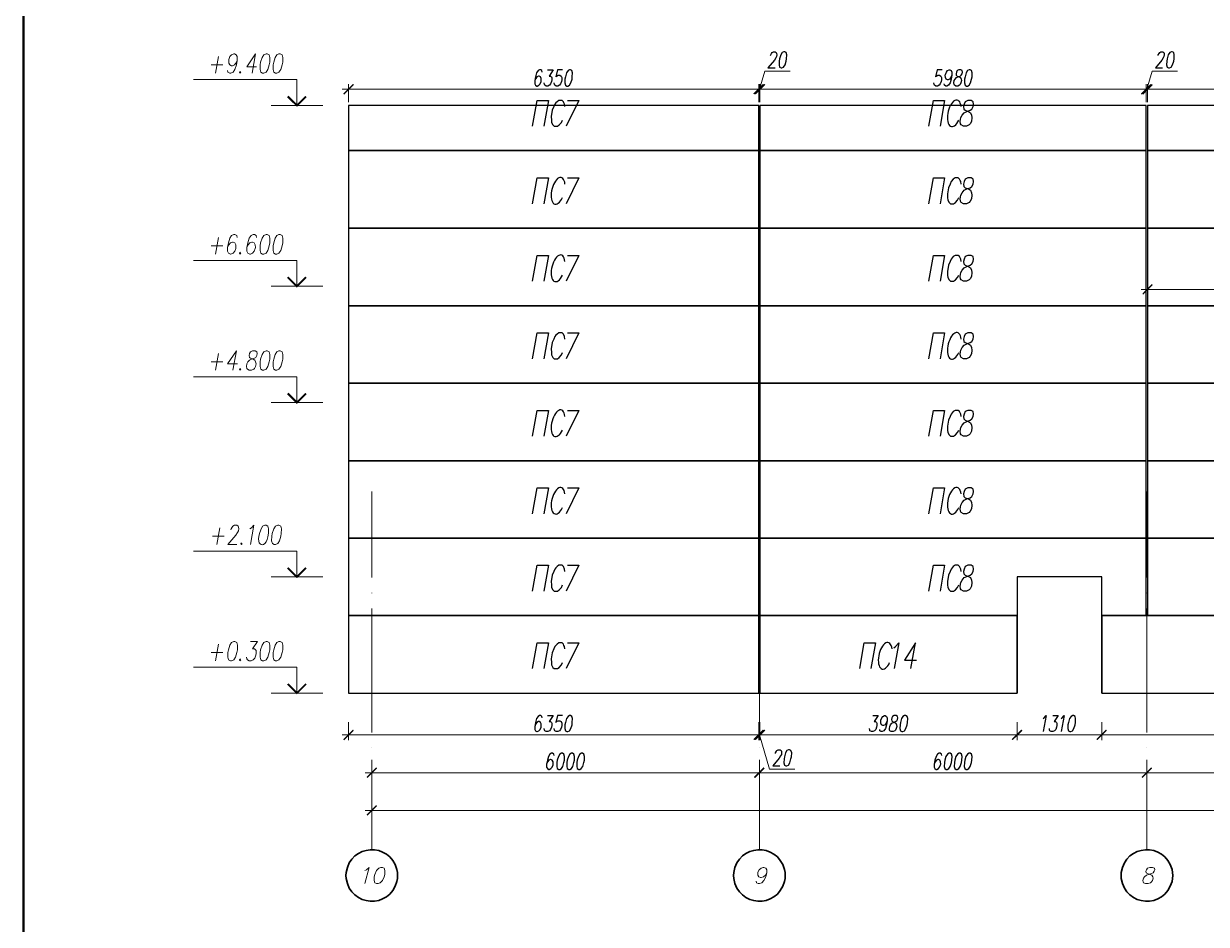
# Model space of a CAD drawing. Header units: millimetres. Extents: x 148937 to 2048786, y 870 to 351006.
# Drawn here: x 505009 to 523319, y 280891 to 294839 of the extents above; entities that cross this region are included whole.
import ezdxf

# ---------------------------------------------------------------- set-up
doc = ezdxf.new("R2010")
doc.units = ezdxf.units.MM
doc.layers.add('PDF _Геометрия', color=7, linetype='Continuous')
doc.layers.add('PDF _Сплошная заливка', color=7, linetype='Continuous', true_color=0x007eff)

msp = doc.modelspace()

# ---------------------------------------------------------------- linework, layer by layer
at = {"layer": 'PDF _Геометрия', "lineweight": 50}
msp.add_lwpolyline([(505009.00663, 272180.38449), (505009.00663, 313179.30952), (561906.96703, 313179.30952), (561906.96703, 272180.38449)], close=True, dxfattribs=at)
at = {"layer": 'PDF _Геометрия', "color": 30, "lineweight": 15, "true_color": 0xff7e00}
for points in [[(508025.11798, 294328.61135), (507977.85697, 294070.82402)], [(508315.12785, 294270.60937), (508295.7938, 294227.64482), (508272.1633, 294199.71786), (508239.93988, 294184.68027), (508229.19874, 294184.68027), (508201.27178, 294199.71786), (508186.23419, 294227.64482), (508184.08596, 294270.60937), (508186.23419, 294285.64697), (508203.42001, 294328.61152), (508229.19874, 294356.53848), (508261.42216, 294371.57608), (508272.1633, 294371.57608), (508300.09026, 294356.53848), (508315.12785, 294328.61152), (508315.12785, 294270.60937), (508302.23849, 294199.71786), (508278.60798, 294128.82635), (508250.68102, 294085.86179), (508218.4576, 294070.8242), (508199.12356, 294070.8242), (508171.19659, 294085.86179), (508166.90014, 294113.78875)], [(508549.28397, 294070.82227), (508600.84144, 294371.57415), (508465.50309, 294171.78898), (508615.87903, 294171.78898)], [(507911.25999, 294199.71637), (508091.71112, 294199.71637)], [(508364.53726, 294098.74941), (508351.6479, 294085.86004), (508358.09258, 294070.82245), (508370.98195, 294085.86004)], [(509238.86315, 293570.28504), (509238.86315, 293972.00362), (507638.43346, 293972.00362)], [(509638.43472, 293570.28504), (508839.29401, 293570.28504)], [(508025.11798, 291529.46872), (507977.85697, 291271.68139)], [(508315.12785, 291529.46872), (508308.68317, 291557.39568), (508280.75621, 291572.43327), (508261.42216, 291572.43327), (508229.19874, 291557.39568), (508201.27178, 291514.43112), (508179.78951, 291443.53961), (508166.90014, 291370.49987), (508166.90014, 291314.64594), (508181.93773, 291286.71898), (508209.86469, 291271.68139), (508218.4576, 291271.68139), (508250.68102, 291286.71898), (508276.45975, 291314.64594), (508293.64557, 291357.6105), (508295.7938, 291370.49987), (508293.64557, 291413.46442), (508278.60798, 291443.53961), (508250.68102, 291456.42897), (508242.08811, 291456.42897), (508209.86469, 291443.53961), (508184.08596, 291413.46442), (508166.90014, 291370.49987)], [(508613.73028, 291529.46872), (508609.43382, 291557.39568), (508581.50686, 291572.43327), (508562.17281, 291572.43327), (508529.9494, 291557.39568), (508502.02244, 291514.43112), (508478.39193, 291443.53961), (508465.50257, 291370.49987), (508465.50257, 291314.64594), (508480.54016, 291286.71898), (508508.46712, 291271.68139), (508519.20826, 291271.68139), (508551.43168, 291286.71898), (508577.21041, 291314.64594), (508594.39623, 291357.6105), (508596.54446, 291370.49987), (508594.39623, 291413.46442), (508579.35864, 291443.53961), (508551.43168, 291456.42897), (508540.69054, 291456.42897), (508508.46712, 291443.53961), (508484.83662, 291413.46442), (508465.50257, 291370.49987)], [(507911.25999, 291400.57593), (508091.71112, 291400.57593)], [(509238.86315, 290771.14678), (509238.86315, 291170.71714), (507638.43346, 291170.71714)], [(508364.53726, 291299.60896), (508351.6479, 291286.7196), (508358.09258, 291271.682), (508370.98195, 291286.7196)], [(509638.43472, 290771.14678), (508839.29401, 290771.14678)], [(508025.11798, 289729.25503), (507977.85697, 289471.4677)], [(508248.53332, 289471.46814), (508302.23901, 289772.22002), (508166.90066, 289572.43484), (508317.2766, 289572.43484)], [(507911.25999, 289600.36224), (508091.71112, 289600.36224)], [(508364.53726, 289499.39528), (508351.6479, 289486.50591), (508358.09258, 289471.46832), (508370.98195, 289486.50591)], [(509238.86315, 288970.93091), (509238.86315, 289370.50126), (507638.43346, 289370.50126)], [(509638.43472, 288970.93091), (508839.29401, 288970.93091)], [(508044.44906, 287028.93341), (507999.33628, 286771.14608)], [(508218.45498, 287001.0054), (508222.75144, 287013.89476), (508237.78903, 287043.96995), (508248.53017, 287056.85932), (508272.16067, 287071.89691), (508310.82877, 287071.89691), (508330.16282, 287056.85932), (508336.60751, 287043.96995), (508340.90396, 287013.89476), (508336.60751, 286985.9678), (508321.56991, 286958.04084), (508293.64295, 286915.07629), (508169.04574, 286771.14503), (508308.68055, 286771.14503)], [(508512.7655, 287013.89533), (508534.24778, 287028.93293), (508570.76765, 287071.89748), (508519.21018, 286771.1456)], [(508800.62522, 287013.89516), (508789.88408, 287056.85971), (508761.95712, 287071.89731), (508742.62307, 287071.89731), (508708.25142, 287056.85971)], [(507930.59544, 286900.03843), (508111.04657, 286900.03843)], [(508383.87271, 286801.2207), (508370.98335, 286786.18311), (508379.57626, 286771.14551), (508392.46562, 286786.18311)], [(509238.86315, 286270.60929), (509238.86315, 286672.32787), (507638.43346, 286672.32787)], [(509638.43472, 286270.60929), (508839.29401, 286270.60929)], [(508521.35806, 285271.68253), (508630.91767, 285271.68253), (508551.43325, 285157.82646), (508581.50844, 285157.82646), (508598.69426, 285142.78886), (508607.28717, 285129.8995), (508609.4354, 285086.93494), (508602.99071, 285056.85976), (508585.80489, 285013.8952), (508562.17439, 284985.96824), (508529.95097, 284970.93065), (508499.87578, 284970.93065), (508471.94882, 284985.96824), (508463.35591, 285001.00584), (508459.05946, 285028.9328)], [(507911.25999, 285099.82475), (508091.71112, 285099.82475)], [(508025.11798, 285228.71754), (507977.85697, 284970.93021)], [(508364.53726, 285001.00592), (508351.6479, 284985.96833), (508358.09258, 284970.93073), (508370.98195, 284985.96833)], [(509238.86315, 284472.54156), (509238.86315, 284872.11191), (507638.43346, 284872.11191)], [(509638.43472, 284472.54156), (508839.29401, 284472.54156)]]:
    msp.add_lwpolyline(points, dxfattribs=at)
for points in [[(508761.95852, 294371.57415), (508729.7351, 294356.53656), (508701.80814, 294313.57201), (508678.17764, 294242.68049), (508671.73295, 294199.71594), (508669.58472, 294128.82442), (508682.47409, 294085.85987), (508708.25282, 294070.82227), (508729.7351, 294070.82227), (508761.95852, 294085.85987), (508789.88548, 294128.82442), (508811.36775, 294199.71594), (508819.96066, 294242.68049), (508822.10889, 294313.57201), (508809.21953, 294356.53656), (508781.29257, 294371.57415)], [(508961.74212, 294371.57415), (508929.5187, 294356.53656), (508901.59174, 294313.57201), (508880.10947, 294242.68049), (508871.51656, 294199.71594), (508869.36833, 294128.82442), (508882.25769, 294085.85987), (508908.03643, 294070.82227), (508929.5187, 294070.82227), (508961.74212, 294085.85987), (508989.66908, 294128.82442), (509011.15136, 294199.71594), (509019.74427, 294242.68049), (509021.8925, 294313.57201), (509009.00313, 294356.53656), (508981.07617, 294371.57415)], [(508761.95852, 291572.43371), (508729.7351, 291557.39611), (508701.80814, 291514.43156), (508678.17764, 291443.54004), (508671.73295, 291400.57549), (508669.58472, 291327.53575), (508682.47409, 291286.71942), (508708.25282, 291271.68183), (508729.7351, 291271.68183), (508761.95852, 291286.71942), (508789.88548, 291327.53575), (508811.36775, 291400.57549), (508819.96066, 291443.54004), (508822.10889, 291514.43156), (508809.21953, 291557.39611), (508781.29257, 291572.43371)], [(508961.74212, 291572.43371), (508929.5187, 291557.39611), (508901.59174, 291514.43156), (508880.10947, 291443.54004), (508871.51656, 291400.57549), (508869.36833, 291327.53575), (508882.25769, 291286.71942), (508908.03643, 291271.68183), (508929.5187, 291271.68183), (508961.74212, 291286.71942), (508989.66908, 291327.53575), (509011.15136, 291400.57549), (509019.74427, 291443.54004), (509021.8925, 291514.43156), (509009.00313, 291557.39611), (508981.07617, 291572.43371)], [(508551.43203, 289772.22002), (508519.20861, 289757.18243), (508504.17102, 289729.25547), (508499.87456, 289699.18028), (508504.17102, 289671.25332), (508521.35684, 289656.21572), (508560.02494, 289643.32636), (508585.80367, 289628.28876), (508600.84126, 289600.3618), (508607.28595, 289572.43484), (508598.69304, 289529.47029), (508583.65544, 289499.3951), (508570.76608, 289486.50573), (508538.54266, 289471.46814), (508499.87456, 289471.46814), (508471.9476, 289486.50573), (508463.35469, 289499.3951), (508459.05823, 289529.47029), (508465.50292, 289572.43484), (508480.54051, 289600.3618), (508506.31924, 289628.28876), (508538.54266, 289643.32636), (508581.50721, 289656.21572), (508605.13772, 289671.25332), (508620.17531, 289699.18028), (508624.47177, 289729.25547), (508620.17531, 289757.18243), (508592.24835, 289772.22002)], [(508761.95852, 289772.22002), (508729.7351, 289757.18243), (508701.80814, 289714.21787), (508678.17764, 289643.32636), (508671.73295, 289600.3618), (508669.58472, 289529.47029), (508682.47409, 289486.50573), (508708.25282, 289471.46814), (508729.7351, 289471.46814), (508761.95852, 289486.50573), (508789.88548, 289529.47029), (508811.36775, 289600.3618), (508819.96066, 289643.32636), (508822.10889, 289714.21787), (508809.21953, 289757.18243), (508781.29257, 289772.22002)], [(508961.74212, 289772.22002), (508929.5187, 289757.18243), (508901.59174, 289714.21787), (508880.10947, 289643.32636), (508871.51656, 289600.3618), (508869.36833, 289529.47029), (508882.25769, 289486.50573), (508908.03643, 289471.46814), (508929.5187, 289471.46814), (508961.74212, 289486.50573), (508989.66908, 289529.47029), (509011.15136, 289600.3618), (509019.74427, 289643.32636), (509021.8925, 289714.21787), (509009.00313, 289757.18243), (508981.07617, 289772.22002)], [(508942.41104, 287071.89731), (508910.18763, 287056.85971), (508882.26067, 287013.89516), (508858.63016, 286943.00364), (508852.18548, 286900.03909), (508847.88902, 286829.14757), (508860.77839, 286786.18302), (508888.70535, 286771.14543), (508908.0394, 286771.14543), (508942.41104, 286786.18302), (508968.18978, 286829.14757), (508991.82028, 286900.03909), (508998.26496, 286943.00364), (509002.56142, 287013.89516), (508989.67205, 287056.85971), (508961.74509, 287071.89731)], [(508261.42216, 285271.68253), (508229.19874, 285256.64493), (508201.27178, 285213.68038), (508179.78951, 285142.78886), (508171.19659, 285099.82431), (508169.04837, 285028.9328), (508181.93773, 284985.96824), (508209.86469, 284970.93065), (508229.19874, 284970.93065), (508261.42216, 284985.96824), (508289.34912, 285028.9328), (508310.8314, 285099.82431), (508319.42431, 285142.78886), (508321.57253, 285213.68038), (508308.68317, 285256.64493), (508280.75621, 285271.68253)], [(508761.95852, 285271.68253), (508729.7351, 285256.64493), (508701.80814, 285213.68038), (508678.17764, 285142.78886), (508671.73295, 285099.82431), (508669.58472, 285028.9328), (508682.47409, 284985.96824), (508708.25282, 284970.93065), (508729.7351, 284970.93065), (508761.95852, 284985.96824), (508789.88548, 285028.9328), (508811.36775, 285099.82431), (508819.96066, 285142.78886), (508822.10889, 285213.68038), (508809.21953, 285256.64493), (508781.29257, 285271.68253)], [(508961.74212, 285271.68253), (508929.5187, 285256.64493), (508901.59174, 285213.68038), (508880.10947, 285142.78886), (508871.51656, 285099.82431), (508869.36833, 285028.9328), (508882.25769, 284985.96824), (508908.03643, 284970.93065), (508929.5187, 284970.93065), (508961.74212, 284985.96824), (508989.66908, 285028.9328), (509011.15136, 285099.82431), (509019.74427, 285142.78886), (509021.8925, 285213.68038), (509009.00313, 285256.64493), (508981.07617, 285271.68253)]]:
    msp.add_lwpolyline(points, close=True, dxfattribs=at)
at = {"layer": 'PDF _Геометрия', "lineweight": 25}
for points in [[(516572.9157, 294343.64833), (516575.06393, 294354.38947), (516587.9533, 294378.01997), (516596.54621, 294390.90934), (516615.88026, 294401.65048), (516645.95544, 294401.65048), (516658.84481, 294390.90934), (516665.28949, 294378.01997), (516669.58595, 294354.38947), (516665.28949, 294330.75896), (516652.40013, 294307.12846), (516630.91785, 294272.75682), (516532.09937, 294152.45606), (516641.65899, 294152.45606)], [(522572.91413, 294343.64833), (522575.06236, 294354.38947), (522587.95172, 294378.01997), (522596.54463, 294390.90934), (522613.73045, 294401.65048), (522645.95387, 294401.65048), (522658.84324, 294390.90934), (522665.28792, 294378.01997), (522667.43615, 294354.38947), (522663.13969, 294330.75896), (522652.39855, 294307.12846), (522630.91628, 294272.75682), (522532.0978, 294152.45606), (522639.50919, 294152.45606)], [(513036.93254, 294088.00871), (513032.63608, 294111.63921), (513013.30203, 294122.38035), (512996.11621, 294122.38035), (512972.48571, 294111.63921), (512948.8552, 294075.11934), (512931.66938, 294014.96897), (512920.92824, 293956.96682), (512920.92824, 293907.55758), (512931.66938, 293883.92708), (512953.15166, 293873.18594), (512959.59634, 293873.18594), (512985.37507, 293883.92708), (513004.70912, 293907.55758), (513019.74672, 293944.07745), (513021.89494, 293956.96682), (513019.74672, 293991.33846), (513009.00558, 294014.96897), (512987.5233, 294027.85833), (512981.07862, 294027.85833), (512955.29988, 294014.96897), (512935.96584, 293991.33846), (512920.92824, 293956.96682)], [(513120.71219, 294122.38114), (513206.6413, 294122.38114), (513142.19447, 294027.85912), (513165.82498, 294027.85912), (513178.71434, 294014.96975), (513185.15903, 294004.22861), (513185.15903, 293967.70874), (513183.0108, 293944.07824), (513167.9732, 293907.55837), (513148.63915, 293883.92786), (513122.86042, 293873.18672), (513099.22992, 293873.18672), (513077.74764, 293883.92786), (513073.45118, 293896.81723), (513069.15473, 293920.44773)], [(513352.72009, 294122.38114), (513275.38389, 294122.38114), (513249.60516, 294014.96975), (513258.19807, 294027.85912), (513283.9768, 294038.60026), (513307.60731, 294038.60026), (513329.08958, 294027.85912), (513339.83072, 294004.22861), (513341.97895, 293967.70874), (513337.68249, 293944.07824), (513322.6449, 293907.55837), (513303.31085, 293883.92786), (513277.53212, 293873.18672), (513253.90161, 293873.18672), (513232.41934, 293883.92786), (513228.12288, 293896.81723), (513223.82643, 293920.44773)], [(519230.27233, 294122.38114), (519152.93613, 294122.38114), (519127.1574, 294014.96975), (519135.75031, 294027.85912), (519161.52905, 294038.60026), (519185.15955, 294038.60026), (519206.64183, 294027.85912), (519217.38297, 294004.22861), (519219.53119, 293967.70874), (519215.23474, 293944.07824), (519200.19714, 293907.55837), (519180.86309, 293883.92786), (519155.08436, 293873.18672), (519131.45386, 293873.18672), (519112.11981, 293883.92786), (519105.67513, 293896.81723), (519101.37867, 293920.44773)], [(519378.50057, 294038.5993), (519363.46297, 294004.22765), (519344.12893, 293980.59715), (519320.49842, 293967.70778), (519311.90551, 293967.70778), (519290.42323, 293980.59715), (519279.68209, 294004.22765), (519277.53387, 294038.5993), (519279.68209, 294051.48866), (519294.71969, 294088.00853), (519314.05374, 294111.63904), (519339.83247, 294122.38018), (519346.27715, 294122.38018), (519367.75943, 294111.63904), (519378.50057, 294088.00853), (519378.50057, 294038.5993), (519367.75943, 293980.59715), (519350.57361, 293920.44677), (519326.9431, 293883.9269), (519303.3126, 293873.18576), (519288.27501, 293873.18576), (519266.79273, 293883.9269), (519262.49627, 293907.55741)], [(512888.7043, 293250.20121), (512959.59582, 293649.77157), (513133.60226, 293649.77157), (513062.71075, 293250.20121)], [(513389.24066, 293555.24806), (513382.79598, 293593.91616), (513374.20306, 293611.10198), (513365.61015, 293630.43603), (513344.12788, 293649.77008), (513294.71864, 293649.77008), (513266.79168, 293630.43603), (513249.60586, 293611.10198), (513234.56826, 293593.91616), (513215.23421, 293555.24806), (513193.75194, 293497.24591), (513176.56612, 293402.72389), (513178.71434, 293344.72174), (513183.0108, 293308.20187), (513202.34485, 293269.53377), (513223.82712, 293250.19973), (513273.23636, 293250.19973), (513301.16332, 293269.53377), (513333.38674, 293308.20187), (513350.57256, 293344.72174)], [(513430.05751, 293649.7706), (513604.06395, 293649.7706), (513408.57523, 293250.20025)], [(519024.04212, 293250.20121), (519094.93364, 293649.77157), (519266.79185, 293649.77157), (519198.04857, 293250.20121)], [(512888.7043, 292049.34052), (512959.59582, 292451.0591), (513133.60226, 292451.0591), (513062.71075, 292049.34052)], [(513430.05751, 292451.06024), (513604.06395, 292451.06024), (513408.57523, 292049.34166)], [(519024.04212, 292049.34052), (519094.93364, 292451.0591), (519266.79185, 292451.0591), (519198.04857, 292049.34052)], [(519522.43252, 292354.38956), (519518.13607, 292393.05765), (519507.39493, 292412.3917), (519498.80202, 292431.72575), (519477.31974, 292451.0598), (519427.91051, 292451.0598), (519399.98355, 292431.72575), (519369.90836, 292393.05765), (519350.57431, 292354.38956), (519326.9438, 292298.53564), (519309.75798, 292201.86539), (519311.90621, 292146.01147), (519318.35089, 292107.34337), (519335.53671, 292068.67527), (519357.01899, 292049.34122), (519406.42823, 292049.34122), (519436.50342, 292068.67527), (519466.5786, 292107.34337), (519485.91265, 292146.01147)], [(512888.7043, 290850.63016), (512959.59582, 291250.20051), (513133.60226, 291250.20051), (513062.71075, 290850.63016)], [(513430.05751, 291250.19955), (513604.06395, 291250.19955), (513408.57523, 290850.6292)], [(519024.04212, 290850.63016), (519094.93364, 291250.20051), (519266.79185, 291250.20051), (519198.04857, 290850.63016)], [(519522.43252, 291155.67919), (519518.13607, 291192.19906), (519507.39493, 291211.53311), (519498.80202, 291230.86716), (519477.31974, 291250.20121), (519427.91051, 291250.20121), (519399.98355, 291230.86716), (519369.90836, 291192.19906), (519350.57431, 291155.67919), (519326.9438, 291097.67704), (519309.75798, 291003.15502), (519311.90621, 290945.15288), (519318.35089, 290906.48478), (519335.53671, 290869.96491), (519357.01899, 290850.63086), (519406.42823, 290850.63086), (519436.50342, 290869.96491), (519466.5786, 290906.48478), (519485.91265, 290945.15288)], [(512888.7043, 289649.77056), (512959.59582, 290049.34091), (513133.60226, 290049.34091), (513062.71075, 289649.77056)], [(513389.24066, 289954.8185), (513382.79598, 289993.4866), (513365.61015, 290032.1547), (513344.12788, 290049.34052), (513294.71864, 290049.34052), (513266.79168, 290032.1547), (513249.60586, 290012.82065), (513234.56826, 289993.4866), (513215.23421, 289954.8185), (513193.75194, 289898.96458), (513176.56612, 289802.29433), (513178.71434, 289746.44041), (513183.0108, 289707.77232), (513202.34485, 289669.10422), (513223.82712, 289649.77017), (513273.23636, 289649.77017), (513301.16332, 289669.10422), (513333.38674, 289707.77232), (513350.57256, 289746.44041)], [(513430.05751, 290049.34105), (513604.06395, 290049.34105), (513408.57523, 289649.77069)], [(519024.04212, 289649.77056), (519094.93364, 290049.34091), (519266.79185, 290049.34091), (519198.04857, 289649.77056)], [(512888.7043, 288451.0591), (512959.59582, 288850.62946), (513133.60226, 288850.62946), (513062.71075, 288451.0591)], [(513430.05751, 288850.63068), (513604.06395, 288850.63068), (513408.57523, 288451.06033)], [(519024.04212, 288451.0591), (519094.93364, 288850.62946), (519266.79185, 288850.62946), (519198.04857, 288451.0591)], [(519522.43252, 288756.10814), (519518.13607, 288792.62801), (519507.39493, 288811.96206), (519498.80202, 288831.29611), (519477.31974, 288850.63016), (519427.91051, 288850.63016), (519399.98355, 288831.29611), (519369.90836, 288792.62801), (519350.57431, 288756.10814), (519326.9438, 288698.10599), (519309.75798, 288603.58397), (519311.90621, 288545.58182), (519318.35089, 288506.91372), (519335.53671, 288470.39385), (519357.01899, 288451.0598), (519406.42823, 288451.0598), (519436.50342, 288470.39385), (519466.5786, 288506.91372), (519485.91265, 288545.58182)], [(512888.7043, 287250.2006), (512959.59582, 287649.77095), (513133.60226, 287649.77095), (513062.71075, 287250.2006)], [(513430.05751, 287649.76999), (513604.06395, 287649.76999), (513408.57523, 287250.19964)], [(519024.04212, 287250.2006), (519094.93364, 287649.77095), (519266.79185, 287649.77095), (519198.04857, 287250.2006)], [(512888.7043, 286051.48914), (512959.59582, 286451.0595), (513133.60226, 286451.0595), (513062.71075, 286051.48914)], [(513389.24066, 286354.38894), (513382.79598, 286393.05704), (513365.61015, 286431.72514), (513344.12788, 286451.05919), (513294.71864, 286451.05919), (513266.79168, 286431.72514), (513249.60586, 286412.39109), (513234.56826, 286393.05704), (513215.23421, 286354.38894), (513193.75194, 286298.53502), (513176.56612, 286201.86478), (513178.71434, 286146.01086), (513183.0108, 286107.34276), (513202.34485, 286068.67466), (513223.82712, 286051.48884), (513273.23636, 286051.48884), (513301.16332, 286068.67466), (513333.38674, 286107.34276), (513350.57256, 286146.01086)], [(513430.05751, 286451.05963), (513604.06395, 286451.05963), (513408.57523, 286051.48927)], [(519024.04212, 286051.48914), (519094.93364, 286451.0595), (519266.79185, 286451.0595), (519198.04857, 286051.48914)], [(519522.43252, 286354.38894), (519518.13607, 286393.05704), (519507.39493, 286412.39109), (519498.80202, 286431.72514), (519477.31974, 286451.05919), (519427.91051, 286451.05919), (519399.98355, 286431.72514), (519369.90836, 286393.05704), (519350.57431, 286354.38894), (519326.9438, 286298.53502), (519309.75798, 286201.86478), (519311.90621, 286146.01086), (519318.35089, 286107.34276), (519335.53671, 286068.67466), (519357.01899, 286051.48884), (519406.42823, 286051.48884), (519436.50342, 286068.67466), (519466.5786, 286107.34276), (519485.91265, 286146.01086)], [(512888.7043, 284850.62955), (512959.59582, 285250.1999), (513133.60226, 285250.1999), (513062.71075, 284850.62955)], [(513389.24066, 285155.67858), (513382.79598, 285194.34668), (513374.20306, 285211.5325), (513365.61015, 285230.86655), (513344.12788, 285250.2006), (513294.71864, 285250.2006), (513266.79168, 285230.86655), (513249.60586, 285211.5325), (513234.56826, 285194.34668), (513215.23421, 285155.67858), (513193.75194, 285097.67643), (513176.56612, 285003.15441), (513178.71434, 284945.15226), (513183.0108, 284908.63239), (513202.34485, 284869.96429), (513223.82712, 284850.63024), (513273.23636, 284850.63024), (513301.16332, 284869.96429), (513333.38674, 284908.63239), (513350.57256, 284945.15226)], [(513430.05751, 285250.20112), (513604.06395, 285250.20112), (513408.57523, 284850.63077)], [(517954.22455, 284850.62955), (518022.96783, 285250.1999), (518196.97428, 285250.1999), (518126.08276, 284850.62955)], [(518480.54296, 285175.01184), (518508.46992, 285194.34589), (518555.73093, 285250.19981), (518484.83941, 284850.62946)], [(518744.77444, 284850.63077), (518815.66596, 285250.20112), (518645.95597, 284983.82089), (518830.70355, 284983.82089)], [(513036.93254, 284088.00914), (513032.63608, 284111.63965), (513013.30203, 284124.52902), (512996.11621, 284124.52902), (512972.48571, 284111.63965), (512948.8552, 284077.26801), (512931.66938, 284017.11763), (512920.92824, 283956.96725), (512920.92824, 283909.70624), (512931.66938, 283886.07574), (512953.15166, 283875.3346), (512959.59634, 283875.3346), (512985.37507, 283886.07574), (513004.70912, 283909.70624), (513019.74672, 283946.22612), (513021.89494, 283956.96725), (513019.74672, 283993.48713), (513009.00558, 284017.11763), (512987.5233, 284030.007), (512981.07862, 284030.007), (512955.29988, 284017.11763), (512935.96584, 283993.48713), (512920.92824, 283956.96725)], [(513120.71219, 284124.52972), (513206.6413, 284124.52972), (513142.19447, 284030.0077), (513165.82498, 284030.0077), (513178.71434, 284017.11833), (513185.15903, 284006.37719), (513185.15903, 283969.85732), (513183.0108, 283946.22682), (513167.9732, 283909.70694), (513148.63915, 283886.07644), (513122.86042, 283875.3353), (513099.22992, 283875.3353), (513077.74764, 283886.07644), (513073.45118, 283898.96581), (513069.15473, 283922.59631)], [(513352.72009, 284124.52972), (513275.38389, 284124.52972), (513249.60516, 284017.11833), (513258.19807, 284030.0077), (513283.9768, 284040.74883), (513307.60731, 284040.74883), (513329.08958, 284030.0077), (513339.83072, 284006.37719), (513341.97895, 283969.85732), (513337.68249, 283946.22682), (513322.6449, 283909.70694), (513303.31085, 283886.07644), (513277.53212, 283875.3353), (513253.90161, 283875.3353), (513232.41934, 283886.07644), (513228.12288, 283898.96581), (513223.82643, 283922.59631)], [(518154.00815, 284124.52972), (518237.78903, 284124.52972), (518175.49043, 284030.0077), (518199.12093, 284030.0077), (518212.0103, 284017.11833), (518218.45498, 284006.37719), (518218.45498, 283969.85732), (518214.15853, 283946.22682), (518201.26916, 283909.70694), (518181.93511, 283886.07644), (518156.15638, 283875.3353), (518132.52587, 283875.3353), (518111.0436, 283886.07644), (518106.74714, 283898.96581), (518102.45069, 283922.59631)], [(518379.57381, 284040.74787), (518364.53621, 284006.37623), (518345.20217, 283980.5975), (518319.42343, 283969.85636), (518310.83052, 283969.85636), (518291.49647, 283980.5975), (518278.60711, 284006.37623), (518278.60711, 284040.74787), (518280.75533, 284053.63724), (518293.6447, 284088.00888), (518312.97875, 284111.63939), (518338.75748, 284124.52875), (518347.35039, 284124.52875), (518368.83267, 284111.63939), (518379.57381, 284088.00888), (518379.57381, 284040.74787), (518368.83267, 283980.5975), (518349.49862, 283922.59535), (518328.01634, 283886.07548), (518302.23761, 283875.33434), (518287.20002, 283875.33434), (518265.71774, 283886.07548), (518263.56951, 283909.70598)], [(520792.0337, 284077.26844), (520809.21953, 284088.00958), (520839.29471, 284124.52945), (520794.18193, 283875.33504)], [(520940.26194, 284124.52972), (521024.04282, 284124.52972), (520961.74422, 284030.0077), (520985.37472, 284030.0077), (520998.26409, 284017.11833), (521002.56054, 284006.37719), (521004.70877, 283969.85732), (521000.41232, 283946.22682), (520987.52295, 283909.70694), (520966.04067, 283886.07644), (520942.41017, 283875.3353), (520918.77966, 283875.3353), (520897.29739, 283886.07644), (520890.8527, 283898.96581), (520888.70448, 283922.59631)], [(521069.15473, 284077.26844), (521088.48878, 284088.00958), (521116.41574, 284124.52945), (521073.45118, 283875.33504)], [(513221.67697, 283503.69094), (513217.38052, 283527.32145), (513198.04647, 283540.21082), (513180.86065, 283540.21082), (513157.23014, 283527.32145), (513135.74787, 283490.80158), (513116.41382, 283432.79943), (513105.67268, 283372.64905), (513105.67268, 283325.38804), (513116.41382, 283301.75754), (513137.89609, 283288.86817), (513146.489, 283288.86817), (513170.11951, 283301.75754), (513189.45356, 283325.38804), (513204.49115, 283361.90792), (513206.63938, 283372.64905), (513204.49115, 283409.16893), (513193.75001, 283432.79943), (513172.26774, 283443.54057), (513165.82305, 283443.54057), (513140.04432, 283432.79943), (513120.71027, 283409.16893), (513105.67268, 283372.64905)], [(516648.1028, 283535.91523), (516650.25102, 283546.65637), (516663.14039, 283570.28688), (516671.7333, 283583.17624), (516691.06735, 283593.91738), (516721.14254, 283593.91738), (516734.03191, 283583.17624), (516740.47659, 283570.28688), (516742.62482, 283546.65637), (516740.47659, 283523.02587), (516727.58722, 283499.39536), (516706.10495, 283462.87549), (516607.28647, 283344.72297), (516714.69786, 283344.72297)], [(519221.67977, 283503.69094), (519217.38332, 283527.32145), (519195.90104, 283540.21082), (519180.86344, 283540.21082), (519155.08471, 283527.32145), (519133.60243, 283490.80158), (519116.41661, 283432.79943), (519105.67547, 283372.64905), (519105.67547, 283325.38804), (519116.41661, 283301.75754), (519137.89889, 283288.86817), (519144.34357, 283288.86817), (519170.12231, 283301.75754), (519189.45636, 283325.38804), (519204.49395, 283361.90792), (519206.64218, 283372.64905), (519204.49395, 283409.16893), (519193.75281, 283432.79943), (519172.27053, 283443.54057), (519163.67762, 283443.54057), (519140.04712, 283432.79943), (519120.71307, 283409.16893), (519105.67547, 283372.64905)]]:
    msp.add_lwpolyline(points, dxfattribs=at)
for points in [[(516776.99559, 294401.6503), (516753.36508, 294390.90916), (516729.73458, 294354.38929), (516712.54875, 294296.38715), (516706.10407, 294259.86727), (516703.95584, 294199.7169), (516712.54875, 294165.34525), (516734.03103, 294152.45589), (516749.06863, 294152.45589), (516774.84736, 294165.34525), (516796.32964, 294199.7169), (516813.51546, 294259.86727), (516819.96014, 294296.38715), (516824.2566, 294354.38929), (516813.51546, 294390.90916), (516794.18141, 294401.6503)], [(522776.99838, 294401.6503), (522751.21965, 294390.90916), (522729.73737, 294354.38929), (522712.55155, 294296.38715), (522706.10687, 294259.86727), (522703.95864, 294199.7169), (522712.55155, 294165.34525), (522734.03383, 294152.45589), (522749.07142, 294152.45589), (522774.85016, 294165.34525), (522796.33243, 294199.7169), (522813.51825, 294259.86727), (522819.96294, 294296.38715), (522822.11116, 294354.38929), (522813.51825, 294390.90916), (522792.03598, 294401.6503)], [(513460.13147, 294122.38114), (513436.50097, 294111.64), (513415.01869, 294075.12013), (513395.68464, 294014.96975), (513389.23996, 293980.59811), (513387.09173, 293920.44773), (513395.68464, 293883.92786), (513417.16692, 293873.18672), (513432.20451, 293873.18672), (513457.98325, 293883.92786), (513479.46552, 293920.44773), (513498.79957, 293980.59811), (513503.09603, 294014.96975), (513507.39248, 294075.12013), (513496.65134, 294111.64), (513477.3173, 294122.38114)], [(519485.91195, 294122.38114), (519460.13322, 294111.64), (519449.39208, 294088.00949), (519445.09563, 294062.23076), (519447.24386, 294038.60026), (519462.28145, 294027.85912), (519490.20841, 294014.96975), (519511.69069, 294004.22861), (519522.43183, 293980.59811), (519526.72828, 293956.9676), (519520.2836, 293920.44773), (519507.39423, 293896.81723), (519498.80132, 293883.92786), (519473.02259, 293873.18672), (519442.9474, 293873.18672), (519421.46512, 293883.92786), (519415.02044, 293896.81723), (519410.72398, 293920.44773), (519417.16867, 293956.9676), (519430.05803, 293980.59811), (519449.39208, 294004.22861), (519475.17082, 294014.96975), (519507.39423, 294027.85912), (519524.58005, 294038.60026), (519537.46942, 294062.23076), (519541.76588, 294088.00949), (519537.46942, 294111.64), (519515.98714, 294122.38114)], [(519649.17499, 294122.38114), (519623.39626, 294111.64), (519601.91398, 294075.12013), (519582.57993, 294014.96975), (519576.13525, 293980.59811), (519573.98702, 293920.44773), (519582.57993, 293883.92786), (519604.06221, 293873.18672), (519619.0998, 293873.18672), (519644.87853, 293883.92786), (519666.36081, 293920.44773), (519685.69486, 293980.59811), (519692.13954, 294014.96975), (519694.28777, 294075.12013), (519685.69486, 294111.64), (519664.21258, 294122.38114)], [(519625.54763, 293649.7706), (519586.87953, 293630.43655), (519567.54548, 293593.91668), (519561.1008, 293555.24858), (519565.39725, 293516.58049), (519586.87953, 293497.24644), (519634.14054, 293477.91239), (519666.36396, 293458.57834), (519685.69801, 293422.05847), (519689.99446, 293383.39037), (519681.40155, 293325.38822), (519662.0675, 293288.86835), (519647.02991, 293269.5343), (519606.21358, 293250.20025), (519556.80434, 293250.20025), (519522.4327, 293269.5343), (519513.83979, 293288.86835), (519507.39511, 293325.38822), (519518.13624, 293383.39037), (519537.47029, 293422.05847), (519567.54548, 293458.57834), (519608.36181, 293477.91239), (519662.0675, 293497.24644), (519689.99446, 293516.58049), (519709.32851, 293555.24858), (519715.77319, 293593.91668), (519709.32851, 293630.43655), (519677.1051, 293649.7706)], [(519625.54763, 292451.06024), (519586.87953, 292431.72619), (519567.54548, 292393.05809), (519561.1008, 292354.38999), (519565.39725, 292317.87012), (519586.87953, 292298.53607), (519634.14054, 292279.20202), (519666.36396, 292259.86797), (519685.69801, 292221.19987), (519689.99446, 292182.53178), (519681.40155, 292126.67786), (519662.0675, 292088.00976), (519647.02991, 292068.67571), (519606.21358, 292049.34166), (519556.80434, 292049.34166), (519522.4327, 292068.67571), (519513.83979, 292088.00976), (519507.39511, 292126.67786), (519518.13624, 292182.53178), (519537.47029, 292221.19987), (519567.54548, 292259.86797), (519608.36181, 292279.20202), (519662.0675, 292298.53607), (519689.99446, 292317.87012), (519709.32851, 292354.38999), (519715.77319, 292393.05809), (519709.32851, 292431.72619), (519677.1051, 292451.06024)], [(519625.54763, 291250.19955), (519586.87953, 291230.8655), (519567.54548, 291192.1974), (519561.1008, 291155.67753), (519565.39725, 291117.00943), (519586.87953, 291097.67538), (519634.14054, 291078.34133), (519666.36396, 291059.00728), (519685.69801, 291022.48741), (519689.99446, 290983.81931), (519681.40155, 290925.81717), (519662.0675, 290889.29729), (519647.02991, 290869.96325), (519606.21358, 290850.6292), (519556.80434, 290850.6292), (519522.4327, 290869.96325), (519513.83979, 290889.29729), (519507.39511, 290925.81717), (519518.13624, 290983.81931), (519537.47029, 291022.48741), (519567.54548, 291059.00728), (519608.36181, 291078.34133), (519662.0675, 291097.67538), (519689.99446, 291117.00943), (519709.32851, 291155.67753), (519715.77319, 291192.1974), (519709.32851, 291230.8655), (519677.1051, 291250.19955)], [(519625.54763, 290049.34105), (519586.87953, 290032.15522), (519567.54548, 289993.48713), (519561.1008, 289954.81903), (519565.39725, 289916.15093), (519586.87953, 289898.96511), (519634.14054, 289879.63106), (519666.36396, 289860.29701), (519685.69801, 289821.62891), (519689.99446, 289782.96081), (519681.40155, 289727.10689), (519662.0675, 289688.43879), (519647.02991, 289669.10474), (519606.21358, 289649.77069), (519556.80434, 289649.77069), (519522.4327, 289669.10474), (519513.83979, 289688.43879), (519507.39511, 289727.10689), (519518.13624, 289782.96081), (519537.47029, 289821.62891), (519567.54548, 289860.29701), (519608.36181, 289879.63106), (519662.0675, 289898.96511), (519689.99446, 289916.15093), (519709.32851, 289954.81903), (519715.77319, 289993.48713), (519709.32851, 290032.15522), (519677.1051, 290049.34105)], [(519625.54763, 288850.63068), (519586.87953, 288831.29663), (519567.54548, 288792.62853), (519561.1008, 288756.10866), (519565.39725, 288717.44056), (519586.87953, 288698.10651), (519634.14054, 288678.77246), (519666.36396, 288659.43842), (519685.69801, 288620.77032), (519689.99446, 288584.25045), (519681.40155, 288526.2483), (519662.0675, 288487.5802), (519647.02991, 288470.39438), (519606.21358, 288451.06033), (519556.80434, 288451.06033), (519522.4327, 288470.39438), (519513.83979, 288487.5802), (519507.39511, 288526.2483), (519518.13624, 288584.25045), (519537.47029, 288620.77032), (519567.54548, 288659.43842), (519608.36181, 288678.77246), (519662.0675, 288698.10651), (519689.99446, 288717.44056), (519709.32851, 288756.10866), (519715.77319, 288792.62853), (519709.32851, 288831.29663), (519677.1051, 288850.63068)], [(519625.54763, 287649.76999), (519586.87953, 287630.43594), (519567.54548, 287593.91607), (519561.1008, 287555.24797), (519565.39725, 287516.57987), (519586.87953, 287497.24582), (519634.14054, 287480.06), (519666.36396, 287460.72595), (519685.69801, 287422.05785), (519689.99446, 287383.38976), (519681.40155, 287327.53584), (519662.0675, 287288.86774), (519647.02991, 287269.53369), (519606.21358, 287250.19964), (519556.80434, 287250.19964), (519522.4327, 287269.53369), (519513.83979, 287288.86774), (519507.39511, 287327.53584), (519518.13624, 287383.38976), (519537.47029, 287422.05785), (519567.54548, 287460.72595), (519608.36181, 287480.06), (519662.0675, 287497.24582), (519689.99446, 287516.57987), (519709.32851, 287555.24797), (519715.77319, 287593.91607), (519709.32851, 287630.43594), (519677.1051, 287649.76999)], [(519625.54763, 286451.05963), (519586.87953, 286431.72558), (519567.54548, 286393.05748), (519561.1008, 286354.38938), (519565.39725, 286317.86951), (519586.87953, 286298.53546), (519634.14054, 286279.20141), (519666.36396, 286259.86736), (519685.69801, 286221.19926), (519689.99446, 286184.67939), (519681.40155, 286126.67724), (519662.0675, 286088.00914), (519647.02991, 286068.6751), (519606.21358, 286051.48927), (519556.80434, 286051.48927), (519522.4327, 286068.6751), (519513.83979, 286088.00914), (519507.39511, 286126.67724), (519518.13624, 286184.67939), (519537.47029, 286221.19926), (519567.54548, 286259.86736), (519608.36181, 286279.20141), (519662.0675, 286298.53546), (519689.99446, 286317.86951), (519709.32851, 286354.38938), (519715.77319, 286393.05748), (519709.32851, 286431.72558), (519677.1051, 286451.05963)], [(513460.13147, 284124.52972), (513436.50097, 284111.64035), (513415.01869, 284077.26871), (513395.68464, 284017.11833), (513389.23996, 283980.59846), (513387.09173, 283922.59631), (513395.68464, 283886.07644), (513417.16692, 283875.3353), (513432.20451, 283875.3353), (513457.98325, 283886.07644), (513479.46552, 283922.59631), (513498.79957, 283980.59846), (513503.09603, 284017.11833), (513507.39248, 284077.26871), (513496.65134, 284111.64035), (513477.3173, 284124.52972)], [(518486.98519, 284124.52972), (518461.20646, 284111.64035), (518448.3171, 284088.00984), (518444.02064, 284064.37934), (518448.3171, 284040.74883), (518461.20646, 284030.0077), (518491.28165, 284017.11833), (518510.6157, 284006.37719), (518523.50507, 283980.59846), (518525.65329, 283956.96795), (518519.20861, 283922.59631), (518508.46747, 283898.96581), (518497.72633, 283886.07644), (518471.9476, 283875.3353), (518441.87241, 283875.3353), (518420.39014, 283886.07644), (518416.09368, 283898.96581), (518411.79722, 283922.59631), (518418.24191, 283956.96795), (518428.98305, 283980.59846), (518450.46532, 284006.37719), (518474.09583, 284017.11833), (518508.46747, 284030.0077), (518525.65329, 284040.74883), (518538.54266, 284064.37934), (518540.69089, 284088.00984), (518538.54266, 284111.64035), (518517.06038, 284124.52972)], [(518648.10227, 284124.52972), (518622.32354, 284111.64035), (518600.84126, 284077.26871), (518583.65544, 284017.11833), (518577.21076, 283980.59846), (518575.06253, 283922.59631), (518583.65544, 283886.07644), (518605.13772, 283875.3353), (518620.17531, 283875.3353), (518645.95404, 283886.07644), (518667.43632, 283922.59631), (518684.62214, 283980.59846), (518691.06683, 284017.11833), (518695.36328, 284077.26871), (518684.62214, 284111.64035), (518663.13987, 284124.52972)], [(521249.60726, 284124.52972), (521223.82852, 284111.64035), (521202.34625, 284077.26871), (521183.0122, 284017.11833), (521176.56751, 283980.59846), (521174.41929, 283922.59631), (521183.0122, 283886.07644), (521204.49447, 283875.3353), (521219.53207, 283875.3353), (521245.3108, 283886.07644), (521266.79308, 283922.59631), (521286.12713, 283980.59846), (521292.57181, 284017.11833), (521294.72004, 284077.26871), (521286.12713, 284111.64035), (521264.64485, 284124.52972)], [(513335.53497, 283540.21152), (513311.90446, 283527.32215), (513290.42218, 283490.80228), (513271.08813, 283432.80013), (513264.64345, 283396.28026), (513262.49522, 283336.12988), (513271.08813, 283301.75824), (513292.57041, 283288.86887), (513307.60801, 283288.86887), (513333.38674, 283301.75824), (513354.86902, 283336.12988), (513374.20306, 283396.28026), (513380.64775, 283432.80013), (513382.79598, 283490.80228), (513374.20306, 283527.32215), (513352.72079, 283540.21152)], [(513492.35576, 283540.21152), (513466.57703, 283527.32215), (513445.09475, 283490.80228), (513425.7607, 283432.80013), (513419.31602, 283396.28026), (513417.16779, 283336.12988), (513425.7607, 283301.75824), (513447.24298, 283288.86887), (513462.28058, 283288.86887), (513488.05931, 283301.75824), (513509.54159, 283336.12988), (513528.87563, 283396.28026), (513535.32032, 283432.80013), (513537.46855, 283490.80228), (513528.87563, 283527.32215), (513507.39336, 283540.21152)], [(513647.03061, 283540.21152), (513621.25187, 283527.32215), (513599.7696, 283490.80228), (513580.43555, 283432.80013), (513573.99086, 283396.28026), (513571.84264, 283336.12988), (513580.43555, 283301.75824), (513601.91782, 283288.86887), (513616.95542, 283288.86887), (513642.73415, 283301.75824), (513664.21643, 283336.12988), (513683.55048, 283396.28026), (513689.99516, 283432.80013), (513692.14339, 283490.80228), (513683.55048, 283527.32215), (513662.0682, 283540.21152)], [(516852.18268, 283593.91721), (516826.40395, 283583.17607), (516804.92167, 283546.6562), (516787.73585, 283486.50582), (516781.29117, 283452.13418), (516779.14294, 283391.9838), (516787.73585, 283355.46393), (516809.21813, 283344.72279), (516824.25572, 283344.72279), (516850.03445, 283355.46393), (516871.51673, 283391.9838), (516888.70255, 283452.13418), (516895.14724, 283486.50582), (516899.44369, 283546.6562), (516888.70255, 283583.17607), (516867.22028, 283593.91721)], [(519335.53339, 283540.21152), (519311.90289, 283527.32215), (519288.27238, 283490.80228), (519271.08656, 283432.80013), (519264.64188, 283396.28026), (519262.49365, 283336.12988), (519271.08656, 283301.75824), (519292.56884, 283288.86887), (519307.60643, 283288.86887), (519333.38516, 283301.75824), (519354.86744, 283336.12988), (519372.05326, 283396.28026), (519378.49795, 283432.80013), (519382.7944, 283490.80228), (519372.05326, 283527.32215), (519352.71921, 283540.21152)], [(519490.20824, 283540.21152), (519466.57773, 283527.32215), (519442.94723, 283490.80228), (519425.7614, 283432.80013), (519419.31672, 283396.28026), (519417.16849, 283336.12988), (519425.7614, 283301.75824), (519447.24368, 283288.86887), (519462.28127, 283288.86887), (519488.06001, 283301.75824), (519509.54228, 283336.12988), (519526.72811, 283396.28026), (519533.17279, 283432.80013), (519537.46924, 283490.80228), (519526.72811, 283527.32215), (519507.39406, 283540.21152)], [(519644.87871, 283540.21152), (519621.2482, 283527.32215), (519597.6177, 283490.80228), (519580.43188, 283432.80013), (519573.98719, 283396.28026), (519571.83897, 283336.12988), (519580.43188, 283301.75824), (519601.91415, 283288.86887), (519616.95175, 283288.86887), (519642.73048, 283301.75824), (519664.21276, 283336.12988), (519681.39858, 283396.28026), (519687.84326, 283432.80013), (519692.13972, 283490.80228), (519681.39858, 283527.32215), (519662.06453, 283540.21152)]]:
    msp.add_lwpolyline(points, close=True, dxfattribs=at)
at = {"layer": 'PDF _Геометрия', "color": 150, "lineweight": 9, "true_color": 0x007eff}
for points in [[(516398.90978, 293823.77652), (516482.69066, 294103.04613), (516873.66811, 294103.04613)], [(522398.90821, 293823.77652), (522482.68909, 294103.04613), (522873.66653, 294103.04613)], [(510038.0063, 293621.84478), (510038.0063, 293903.26261)], [(509939.18748, 293823.77652), (516489.13384, 293823.77652)], [(516388.16689, 293823.77652), (516237.79095, 293823.77652)], [(516308.68352, 293823.77652), (522486.98635, 293823.77652)], [(516388.16689, 293823.77652), (516407.50094, 293823.77652), (516388.16689, 293823.77652)], [(516407.50234, 293823.77652), (516557.87828, 293823.77652)], [(522388.16532, 293823.77652), (522237.78938, 293823.77652)], [(522308.68194, 293823.77652), (528486.98477, 293823.77652)], [(522388.16532, 293823.77652), (522407.49937, 293823.77652), (522388.16532, 293823.77652)], [(522407.50077, 293823.77652), (522557.87671, 293823.77652)], [(522407.50077, 290521.95158), (522407.50077, 290803.36941)], [(522308.68194, 290723.88332), (529397.83339, 290723.88332)], [(510038.0063, 284023.56275), (510038.0063, 283744.29315)], [(516489.13167, 283823.77696), (509939.18531, 283823.77696)], [(516388.16689, 283823.77696), (516237.79095, 283823.77696)], [(520489.135, 283823.77696), (516308.6838, 283823.77696)], [(516407.50234, 283823.77696), (516388.16829, 283823.77696), (516407.50234, 283823.77696)], [(516398.90978, 283823.77696), (516557.87863, 283295.31294), (516948.85608, 283295.31294)], [(516407.50234, 283823.77696), (516557.87828, 283823.77696)], [(520287.20107, 283823.77696), (521797.40515, 283823.77696)], [(528486.98476, 283823.77696), (521597.61856, 283823.77696)]]:
    msp.add_lwpolyline(points, dxfattribs=at)
for points in [[(516388.16689, 293903.26261), (516388.16689, 293621.84478)], [(516407.50234, 293903.26261), (516407.50234, 293621.84478)], [(522388.16532, 293903.26261), (522388.16532, 293621.84478)], [(522407.50077, 293903.26261), (522407.50077, 293621.84478)], [(516388.16689, 283744.29315), (516388.16689, 284023.56275)], [(516407.50234, 283744.29315), (516407.50234, 284023.56275)], [(520388.16585, 283744.29315), (520388.16585, 284023.56275)], [(521698.58388, 283744.29315), (521698.58388, 284023.56275)]]:
    msp.add_lwpolyline(points, close=True, dxfattribs=at)
at = {"layer": 'PDF _Геометрия', "color": 152, "lineweight": 30, "true_color": 0x2776bb}
for points in [[(510038.0063, 293570.28504), (510038.0063, 292872.11104), (516388.16745, 292872.11104), (516388.16745, 293570.28504)], [(516407.50234, 293570.28504), (516407.50234, 292872.11104), (522388.16804, 292872.11104), (522388.16804, 293570.28504)], [(522407.50077, 293570.28504), (522407.50077, 292872.11104), (528388.16647, 292872.11104), (528388.16647, 293570.28504)], [(510038.0063, 292872.11186), (510038.0063, 291671.25253), (516388.16745, 291671.25253), (516388.16745, 292872.11186)], [(516407.50234, 292872.11186), (516407.50234, 291671.25253), (522388.16804, 291671.25253), (522388.16804, 292872.11186)], [(522407.50077, 292872.11186), (522407.50077, 291671.25253), (528388.16647, 291671.25253), (528388.16647, 292872.11186)], [(510038.0063, 291671.25335), (510038.0063, 290470.39403), (516388.16745, 290470.39403), (516388.16745, 291671.25335)], [(516407.50234, 291671.25335), (516407.50234, 290470.39403), (522388.16804, 290470.39403), (522388.16804, 291671.25335)], [(522407.50077, 291671.25335), (522407.50077, 290470.39403), (528388.16647, 290470.39403), (528388.16647, 291671.25335)], [(510038.0063, 290470.39363), (510038.0063, 289271.68257), (516388.16745, 289271.68257), (516388.16745, 290470.39363)], [(516407.50234, 290470.39363), (516407.50234, 289271.68257), (522388.16804, 289271.68257), (522388.16804, 290470.39363)], [(522407.50077, 290470.39363), (522407.50077, 289271.68257), (529296.86697, 289271.68257), (529296.86697, 290470.39363)], [(510038.0063, 289271.6823), (510038.0063, 288070.82297), (516388.16745, 288070.82297), (516388.16745, 289271.6823)], [(516407.50234, 289271.6823), (516407.50234, 288070.82297), (522388.16804, 288070.82297), (522388.16804, 289271.6823)], [(522407.50077, 289271.6823), (522407.50077, 288070.82297), (528388.16647, 288070.82297), (528388.16647, 289271.6823)], [(510038.0063, 288070.82367), (510038.0063, 286872.11261), (516388.16745, 286872.11261), (516388.16745, 288070.82367)], [(516407.50234, 288070.82367), (516407.50234, 286872.11261), (522388.16804, 286872.11261), (522388.16804, 288070.82367)], [(522407.50077, 288070.82367), (522407.50077, 286872.11261), (528388.16647, 286872.11261), (528388.16647, 288070.82367)], [(510038.0063, 286872.11234), (510038.0063, 285671.25301), (516388.16745, 285671.25301), (516388.16745, 286872.11234)], [(522407.50077, 286872.11234), (522407.50077, 285671.25301), (528388.16647, 285671.25301), (528388.16647, 286872.11234)], [(510038.0063, 285671.25262), (510038.0063, 284472.54156), (516388.16745, 284472.54156), (516388.16745, 285671.25262)], [(516407.50234, 285671.25262), (516407.50234, 284472.54156), (520388.16829, 284472.54156), (520388.16829, 285671.25262)], [(521698.58388, 285671.25262), (521698.58388, 284472.54156), (528388.16483, 284472.54156), (528388.16483, 285671.25262)]]:
    msp.add_lwpolyline(points, close=True, dxfattribs=at)
at = {"layer": 'PDF _Геометрия', "color": 252, "lineweight": 5, "true_color": 0x989898}
for points in [[(510398.90698, 287593.91616), (510398.90698, 286259.86682)], [(516398.90978, 287593.91616), (516398.90978, 286259.86682)], [(522398.90821, 287593.91616), (522398.90821, 286259.86682)], [(510398.90698, 286021.41409), (510398.90698, 286023.56231)], [(516398.90978, 286021.41409), (516398.90978, 286023.56231)], [(522398.90821, 286021.41409), (522398.90821, 286023.56231)], [(510398.90698, 285780.81254), (510398.90698, 283860.297)], [(516398.90978, 285780.81254), (516398.90978, 283860.297)], [(522398.90821, 285780.81254), (522398.90821, 283860.297)], [(510398.90698, 283621.84303), (510398.90698, 283623.99126)], [(516398.90978, 283621.84303), (516398.90978, 283623.99126)], [(522398.90821, 283621.84303), (522398.90821, 283623.99126)], [(510398.90698, 283381.24258), (510398.90698, 282047.19324)], [(516398.90978, 283381.24258), (516398.90978, 282047.19324)], [(522398.90821, 283381.24258), (522398.90821, 282047.19324)]]:
    msp.add_lwpolyline(points, dxfattribs=at)
at = {"layer": 'PDF _Геометрия', "color": 152, "lineweight": 30, "true_color": 0x2776bb}
for points in [[(521698.58388, 285671.25301), (522388.16497, 285671.25301), (522388.16497, 286872.11234), (516407.49906, 286872.11234), (516407.49906, 285671.25301), (520388.16504, 285671.25301)], [(521698.58388, 284472.54156), (521698.58388, 286270.60819), (520388.16504, 286270.60819), (520388.16504, 284472.54156)]]:
    msp.add_lwpolyline(points, dxfattribs=at)
at = {"layer": 'PDF _Геометрия', "color": 222, "lineweight": 9, "true_color": 0xdd00a5}
for points in [[(510398.90698, 283439.24455), (510398.90698, 283159.97495)], [(516497.72423, 283239.45876), (510297.93891, 283239.45876)], [(522497.72703, 283239.45876), (516297.94171, 283239.45876)], [(528497.72546, 283239.45876), (522297.94014, 283239.45876)], [(510398.90698, 282854.92635), (510398.90698, 282573.50852)], [(555496.6525, 282655.14056), (510297.94058, 282655.14056)]]:
    msp.add_lwpolyline(points, dxfattribs=at)
for points in [[(516398.90978, 283159.97495), (516398.90978, 283439.24455)], [(522398.90821, 283159.97495), (522398.90821, 283439.24455)]]:
    msp.add_lwpolyline(points, close=True, dxfattribs=at)
at = {"layer": 'PDF _Геометрия', "color": 5, "lineweight": 35}
for points in [[(510001.48608, 281694.88334), (509999.33785, 281647.62233), (510001.48608, 281600.36132)], [(510787.73742, 281555.24854), (510796.33033, 281600.36132), (510798.47856, 281647.62233), (510796.33033, 281694.88334), (510787.73742, 281739.99612)], [(516001.48451, 281694.88334), (515999.33628, 281647.62233), (516001.48451, 281600.36132)], [(516787.73585, 281555.24854), (516796.32876, 281600.36132), (516798.47699, 281647.62233), (516796.32876, 281694.88334), (516787.73585, 281739.99612)], [(522001.4873, 281694.88334), (521999.33908, 281647.62233), (522001.4873, 281600.36132)], [(522787.73865, 281555.24854), (522796.33156, 281600.36132), (522798.47979, 281647.62233), (522796.33156, 281694.88334), (522787.73865, 281739.99612)]]:
    msp.add_lwpolyline(points, dxfattribs=at)
at = {"layer": 'PDF _Геометрия', "color": 252, "lineweight": 15, "true_color": 0x989898}
for points in [[(510291.4956, 281724.95866), (510317.27433, 281735.6998), (510358.09066, 281772.21967), (510291.4956, 281523.02526)], [(516512.7634, 281688.43809), (516493.42935, 281654.06645), (516465.50239, 281628.28772), (516428.98252, 281617.54658), (516418.24138, 281617.54658), (516390.31442, 281628.28772), (516375.27683, 281654.06645), (516373.1286, 281688.43809), (516377.42506, 281701.32746), (516396.75911, 281735.6991), (516424.68607, 281759.32961), (516459.05771, 281772.21897), (516469.79885, 281772.21897), (516499.87404, 281759.32961), (516514.91163, 281735.6991), (516512.7634, 281688.43809), (516497.72581, 281628.28772), (516469.79885, 281570.28557), (516439.72366, 281533.7657), (516403.20379, 281523.02456), (516381.72151, 281523.02456), (516353.79455, 281533.7657), (516349.4981, 281557.3962)]]:
    msp.add_lwpolyline(points, dxfattribs=at)
for points in [[(510540.69298, 281772.21993), (510506.32134, 281759.33057), (510474.09793, 281724.95892), (510448.31919, 281664.80855), (510437.57805, 281628.28868), (510433.2816, 281570.28653), (510444.02274, 281533.76666), (510474.09793, 281523.02552), (510495.5802, 281523.02552), (510529.95185, 281533.76666), (510562.17526, 281570.28653), (510587.95399, 281628.28868), (510598.69513, 281664.80855), (510602.99159, 281724.95892), (510590.10222, 281759.33057), (510562.17526, 281772.21993)], [(522444.02134, 281772.21993), (522407.50147, 281759.33057), (522390.31565, 281735.70006), (522383.87096, 281712.06956), (522388.16742, 281688.43905), (522407.50147, 281677.69791), (522446.16957, 281664.80855), (522476.24476, 281654.06741), (522491.28235, 281628.28868), (522495.5788, 281604.65817), (522484.83767, 281570.28653), (522467.65184, 281546.65602), (522454.76248, 281533.76666), (522420.39083, 281523.02552), (522377.42628, 281523.02552), (522347.35109, 281533.76666), (522340.90641, 281546.65602), (522336.60995, 281570.28653), (522345.20286, 281604.65817), (522362.38869, 281628.28868), (522390.31565, 281654.06741), (522424.68729, 281664.80855), (522471.9483, 281677.69791), (522495.5788, 281688.43905), (522512.76463, 281712.06956), (522519.20931, 281735.70006), (522514.91285, 281759.33057), (522486.98589, 281772.21993)]]:
    msp.add_lwpolyline(points, close=True, dxfattribs=at)
at = {"layer": 'PDF _Геометрия', "lineweight": 25}
for centre, major_axis, ratio, start_param, end_param in [((519417.1192, 293449.66975), (-46.50779, -204.83995), 0.4725262149, 2.2157141023, 7.4263738139), ((513282.78751, 292249.95219), (-49.60485, -206.63964), 0.4632519494, 2.2078349717, 7.441205444), ((513282.60774, 291049.79351), (-49.45433, -205.52687), 0.4687791076, 2.220570287, 7.4358486958), ((519417.24477, 289848.47695), (-48.05064, -205.52), 0.4650198517, 2.2194036035, 7.4460791775), ((513282.60773, 288650.22245), (-49.45425, -205.52652), 0.4687791076, 2.2205702979, 7.4358487048), ((513283.38818, 287450.47513), (-48.42021, -204.4598), 0.4697098353, 2.2159362863, 7.4248622233), ((519417.11919, 287449.67023), (-46.50881, -204.84444), 0.472526215, 2.2157140481, 7.4263738014), ((518347.30162, 285050.10027), (-46.5092, -204.84617), 0.472526215, 2.2157140527, 7.4263738271)]:
    msp.add_ellipse(centre, major_axis=major_axis, ratio=ratio, start_param=start_param, end_param=end_param, dxfattribs=at)
at = {"layer": 'PDF _Геометрия', "color": 30, "lineweight": 15, "true_color": 0xff7e00}
msp.add_open_spline([(508708.25142, 287056.85971), (508524.0767, 286731.26), (508802.27219, 286634.41073), (508800.62522, 287013.89516)], degree=3, dxfattribs=at)
at = {"layer": 'PDF _Геометрия', "color": 5, "lineweight": 35}
for points in [[(510787.73742, 281739.99612), (510670.05035, 282172.89981), (510069.79976, 282137.63307), (510001.48608, 281694.88334)], [(516787.73585, 281739.99612), (516670.04878, 282172.89981), (516069.79818, 282137.63307), (516001.48451, 281694.88334)], [(522787.73865, 281739.99612), (522670.05157, 282172.89981), (522069.80098, 282137.63307), (522001.4873, 281694.88334)], [(510001.48608, 281600.36132), (510069.79976, 281157.61159), (510670.05035, 281122.34485), (510787.73742, 281555.24854)], [(516001.48451, 281600.36132), (516069.79818, 281157.61159), (516670.04878, 281122.34485), (516787.73585, 281555.24854)], [(522001.4873, 281600.36132), (522069.80098, 281157.61159), (522670.05157, 281122.34485), (522787.73865, 281555.24854)]]:
    msp.add_open_spline(points, degree=3, dxfattribs=at)
at = {"layer": 'PDF _Сплошная заливка', "lineweight": 9, "transparency": 33554559}
for points in [[(510106.74679, 293905.41023), (509971.40845, 293739.99669), (509956.37085, 293755.03429)], [(510121.78596, 293890.37324), (510106.74836, 293905.41084), (509971.41002, 293739.9973)], [(516304.38724, 293755.03385), (516321.57306, 293739.99626), (516454.76318, 293905.40979)], [(516304.38724, 293755.03385), (516321.57306, 293739.99626), (516454.76318, 293905.40979)], [(516321.57236, 293739.99687), (516454.76248, 293905.4104), (516471.9483, 293890.37281)], [(516321.57236, 293739.99687), (516454.76248, 293905.4104), (516471.9483, 293890.37281)], [(516476.24283, 293905.41023), (516340.90449, 293739.99669), (516325.86689, 293755.03429)], [(516476.24283, 293905.41023), (516340.90449, 293739.99669), (516325.86689, 293755.03429)], [(516491.282, 293890.37324), (516476.24441, 293905.41084), (516340.90606, 293739.9973)], [(516491.282, 293890.37324), (516476.24441, 293905.41084), (516340.90606, 293739.9973)], [(522304.38566, 293755.03385), (522321.57149, 293739.99626), (522454.7616, 293905.40979)], [(522304.38566, 293755.03385), (522321.57149, 293739.99626), (522454.7616, 293905.40979)], [(522321.57079, 293739.99687), (522454.7609, 293905.4104), (522471.94673, 293890.37281)], [(522321.57079, 293739.99687), (522454.7609, 293905.4104), (522471.94673, 293890.37281)], [(522474.0953, 293905.41023), (522340.90519, 293739.99669), (522325.86759, 293755.03429)], [(522474.0953, 293905.41023), (522340.90519, 293739.99669), (522325.86759, 293755.03429)], [(522491.28043, 293890.37324), (522474.0946, 293905.41084), (522340.90449, 293739.9973)], [(522491.28043, 293890.37324), (522474.0946, 293905.41084), (522340.90449, 293739.9973)], [(522474.0953, 290805.51703), (522340.90519, 290640.10349), (522325.86759, 290655.14109)], [(522491.28043, 290790.48004), (522474.0946, 290805.51764), (522340.90449, 290640.1041)], [(510106.74679, 283907.5588), (509971.40845, 283742.14527), (509956.37085, 283757.18286)], [(510121.78596, 283890.3715), (510106.74836, 283907.55732), (509971.41002, 283742.14378)], [(516304.38724, 283757.18243), (516321.57306, 283742.14483), (516454.76318, 283907.55837)], [(516304.38724, 283757.18243), (516321.57306, 283742.14483), (516454.76318, 283907.55837)], [(516321.57236, 283742.14435), (516454.76248, 283907.55789), (516471.9483, 283890.37206)], [(516321.57236, 283742.14435), (516454.76248, 283907.55789), (516471.9483, 283890.37206)], [(516476.24283, 283907.5588), (516340.90449, 283742.14527), (516325.86689, 283757.18286)], [(516476.24283, 283907.5588), (516340.90449, 283742.14527), (516325.86689, 283757.18286)], [(516491.282, 283890.3715), (516476.24441, 283907.55732), (516340.90606, 283742.14378)], [(516491.282, 283890.3715), (516476.24441, 283907.55732), (516340.90606, 283742.14378)], [(520454.76038, 283907.5588), (520321.57026, 283742.14527), (520304.38444, 283757.18286)], [(520304.38619, 283757.18243), (520321.57201, 283742.14483), (520454.76213, 283907.55837)], [(520471.9455, 283890.3715), (520454.75968, 283907.55732), (520321.56956, 283742.14378)], [(520321.57131, 283742.14435), (520454.76143, 283907.55789), (520471.94725, 283890.37206)], [(521614.80422, 283757.18243), (521631.99004, 283742.14483), (521765.18016, 283907.55837)], [(521765.18278, 283907.5588), (521631.99266, 283742.14527), (521614.80684, 283757.18286)], [(521631.98934, 283742.14435), (521765.17946, 283907.55789), (521780.21705, 283890.37206)], [(521780.21758, 283890.3715), (521765.17998, 283907.55732), (521631.98987, 283742.14378)]]:
    msp.add_solid(points, dxfattribs=at)
at = {"layer": 'PDF _Сплошная заливка', "color": 7, "lineweight": 25, "transparency": 33554559}
for points in [[(509086.33863, 293701.32816), (509238.8628, 293591.76854), (509238.8628, 293550.95222)], [(509107.8244, 293722.80956), (509086.34212, 293701.32728), (509238.86629, 293591.76767)], [(509238.86315, 293591.76863), (509238.86315, 293550.9523), (509369.90504, 293722.81052)], [(509238.86315, 293550.95178), (509369.90504, 293722.81), (509391.38731, 293701.32772)], [(509086.33863, 284603.58358), (509238.8628, 284491.87574), (509238.8628, 284451.05941)], [(509107.8244, 284622.91793), (509086.34212, 284603.58388), (509238.86629, 284491.87604)], [(509238.86315, 284451.06015), (509369.90504, 284622.91837), (509391.38731, 284603.58432)], [(509238.86315, 284491.87591), (509238.86315, 284451.05958), (509369.90504, 284622.9178)]]:
    msp.add_solid(points, dxfattribs=at)
at = {"layer": 'PDF _Сплошная заливка', "color": 7, "lineweight": 15, "transparency": 33554559}
for points in [[(509086.33863, 290902.18771), (509238.8628, 290792.6281), (509238.8628, 290749.66354)], [(509107.8244, 290923.66911), (509086.34212, 290902.18684), (509238.86629, 290792.62722)], [(509238.86315, 290792.62818), (509238.86315, 290749.66363), (509369.90504, 290923.67007)], [(509238.86315, 290749.66319), (509369.90504, 290923.66964), (509391.38731, 290902.18736)], [(509107.8244, 289123.45543), (509086.34212, 289101.97315), (509238.86629, 288992.41354)], [(509238.86315, 288949.44841), (509369.90504, 289123.45486), (509391.38731, 289101.97258)], [(509238.86315, 288992.41231), (509238.86315, 288949.44776), (509369.90504, 289123.4542)], [(509086.33863, 289101.97184), (509238.8628, 288992.41222), (509238.8628, 288949.44767)], [(509086.33863, 286401.65022), (509238.8628, 286292.0906), (509238.8628, 286251.27428)], [(509107.8244, 286423.13271), (509086.34212, 286401.65043), (509238.86629, 286292.09082)], [(509238.86315, 286292.09069), (509238.86315, 286251.27436), (509369.90504, 286423.13258)], [(509238.86315, 286251.27384), (509369.90504, 286423.13206), (509391.38731, 286401.64978)]]:
    msp.add_solid(points, dxfattribs=at)
at = {"layer": 'PDF _Сплошная заливка', "color": 222, "lineweight": 9, "true_color": 0xdd00a5, "transparency": 33554559}
for points in [[(510465.50152, 283323.2406), (510332.3114, 283155.67884), (510315.12558, 283172.86466)], [(510482.68664, 283306.05439), (510465.50082, 283323.24021), (510332.3107, 283155.67845)], [(516315.12575, 283172.86423), (516332.31158, 283155.67841), (516465.50169, 283323.24017)], [(516465.50432, 283323.2406), (516332.3142, 283155.67884), (516315.12838, 283172.86466)], [(516480.53911, 283306.05439), (516465.50152, 283323.24021), (516332.3114, 283155.67845)], [(516332.31525, 283155.6791), (516465.50536, 283323.24087), (516480.54296, 283306.05504)], [(522465.50274, 283323.2406), (522330.1644, 283155.67884), (522315.1268, 283172.86466)], [(522315.12855, 283172.86423), (522330.16614, 283155.67841), (522465.50449, 283323.24017)], [(522330.16335, 283155.6791), (522465.50169, 283323.24087), (522480.53929, 283306.05504)], [(522480.54191, 283306.05439), (522465.50432, 283323.24021), (522330.16597, 283155.67845)], [(510465.50152, 282736.77426), (510332.3114, 282571.36073), (510315.12558, 282588.54655)], [(510482.68664, 282721.73619), (510465.50082, 282736.77378), (510332.3107, 282571.36025)]]:
    msp.add_solid(points, dxfattribs=at)

doc.saveas('drawing.dxf')
